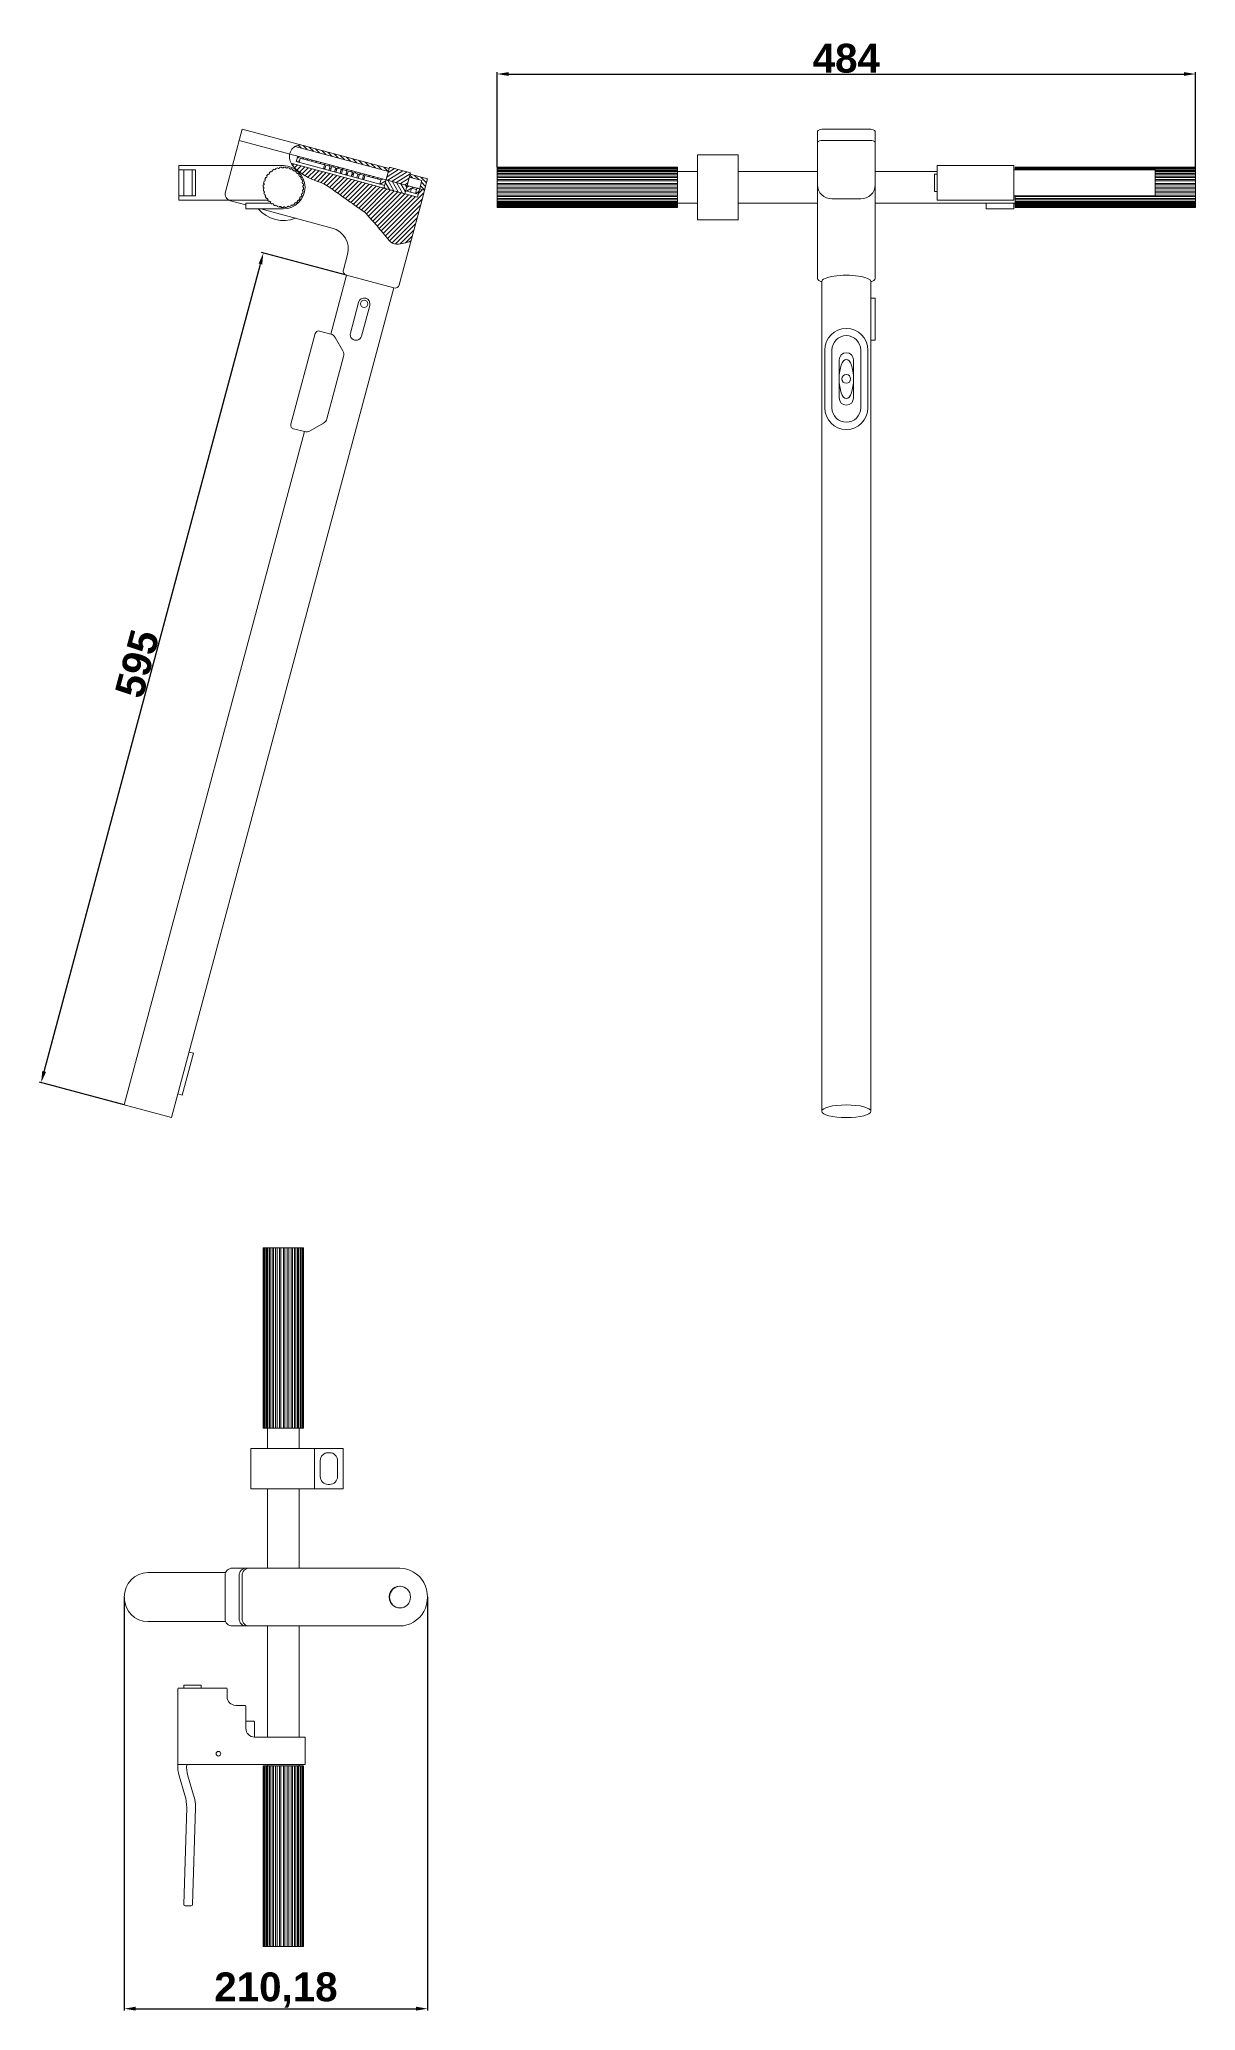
# Model space of a CAD drawing. Header units: millimetres. Extents: x 938 to 3558, y 1019 to 2384.
# Drawn here: x 938 to 1739, y 1019 to 2384 of the extents above.
import ezdxf

# ---------------------------------------------------------------- set-up
doc = ezdxf.new("R2010")
doc.units = ezdxf.units.MM
doc.layers.add('01_Contornos', color=7, linetype='Continuous', lineweight=20)
doc.layers.add('04_Cotas', color=3, linetype='Continuous', lineweight=18)
doc.styles.add('EstiloCota', font='arialbd.ttf', dxfattribs={"height": 20})
doc.dimstyles.new('CotasUNE', dxfattribs={"dimtxt": 10, "dimasz": 8, "dimexe": 1.25, "dimexo": 0, "dimtad": 1, "dimtxsty": 'EstiloCota', "dimcen": 2.5, "dimclrd": 256, "dimclrt": 256, "dimadec": 0, "dimazin": 0, "dimtfac": 1, "dimtmove": 0, "dimatfit": 3, "dimfxl": 1, "dimarcsym": 0})

# ---------------------------------------------------------------- blocks, each defined once
blk = doc.blocks.new('*D427')
at = {"layer": '04_Cotas', "lineweight": -2, "transparency": 16777216}
blk.add_line((941, 1669.1), (1090.9, 2228.4), dxfattribs=at)
at = {"layer": '04_Cotas', "color": 0, "lineweight": -2, "transparency": 16777216}
for p, q in [((1150.5, 2220.7), (1091.7, 2236.5)), ((996.5, 1646), (937.7, 1661.7))]:
    blk.add_line(p, q, dxfattribs=at)
at = {"layer": '04_Cotas', "transparency": 16777216}
for points in [[(1089.6, 2228.8), (1092.1, 2228.1), (1092.9, 2236.1)], [(939.7, 1669.5), (942.3, 1668.8), (938.9, 1661.4)]]:
    blk.add_solid(points, dxfattribs=at)
at = {"layer": '04_Cotas', "transparency": 16777216, "insert": (1005.5, 1951.6), "char_height": 20, "attachment_point": 5, "rotation": 75, "style": 'EstiloCota'}
blk.add_mtext('595', dxfattribs=at)
blk = doc.blocks.new('*D428')
at = {"layer": '04_Cotas', "color": 0, "lineweight": -2, "transparency": 16777216}
for p, q in [((996.5, 1305.1), (996.5, 1018.7)), ((1206.7, 1305.1), (1206.7, 1018.7))]:
    blk.add_line(p, q, dxfattribs=at)
at = {"layer": '04_Cotas', "lineweight": -2, "transparency": 16777216}
blk.add_line((1004.5, 1019.9), (1198.7, 1019.9), dxfattribs=at)
at = {"layer": '04_Cotas', "transparency": 16777216}
for points in [[(1004.5, 1021.3), (1004.5, 1018.6), (996.5, 1019.9)], [(1198.7, 1021.3), (1198.7, 1018.6), (1206.7, 1019.9)]]:
    blk.add_solid(points, dxfattribs=at)
at = {"layer": '04_Cotas', "transparency": 16777216, "insert": (1101.6, 1032.8), "char_height": 20, "attachment_point": 5, "style": 'EstiloCota'}
blk.add_mtext('210,18', dxfattribs=at)
blk = doc.blocks.new('*D429')
at = {"layer": '04_Cotas', "color": 0, "lineweight": -2, "transparency": 16777216}
for p, q in [((1254.8, 2295.6), (1254.8, 2361.3)), ((1738.8, 2295.6), (1738.8, 2361.3))]:
    blk.add_line(p, q, dxfattribs=at)
at = {"layer": '04_Cotas', "lineweight": -2, "transparency": 16777216}
blk.add_line((1262.8, 2360.1), (1730.8, 2360.1), dxfattribs=at)
at = {"layer": '04_Cotas', "transparency": 16777216}
for points in [[(1262.8, 2361.4), (1262.8, 2358.8), (1254.8, 2360.1)], [(1730.8, 2361.4), (1730.8, 2358.8), (1738.8, 2360.1)]]:
    blk.add_solid(points, dxfattribs=at)
at = {"layer": '04_Cotas', "transparency": 16777216, "insert": (1496.8, 2370.9), "char_height": 20, "attachment_point": 5, "style": 'EstiloCota'}
blk.add_mtext('484', dxfattribs=at)

msp = doc.modelspace()

# ---------------------------------------------------------------- hatches: boundary and pattern name
at = {"layer": '01_Contornos'}
h = msp.add_hatch(dxfattribs=at)
h.set_pattern_fill('ANSI31', color=256, scale=0.7, angle=90)
h.set_pattern_definition([(135, (0, -145.8448), (-1.5715448, -1.5715448), [])])
h.paths.add_polyline_path([(1194.585, 2290.689), (1194.068, 2288.757), (1206.142, 2285.522), (1206.66, 2287.453)])
h.paths.add_polyline_path([(1118.76, 2311.006, 0.11125401), (1115.009, 2309.94), (1179.579, 2292.639), (1180.097, 2294.571)])
h.paths.add_polyline_path([(1206.142, 2285.522), (1202.761, 2286.427), (1201.208, 2280.632), (1204.589, 2279.726)])
h = msp.add_hatch(dxfattribs=at)
h.set_pattern_fill('ANSI31', color=256, scale=0.7)
h.set_pattern_definition([(45, (0, -145.8448), (-1.5715448, 1.5715448), [])])
h.paths.add_polyline_path([(1175.724, 2249.981, 0.00660088), (1180.171, 2244.677, 0.21473396), (1185.238, 2242.31, 0.11474587), (1195.142, 2244.47), (1203.295, 2274.896), (1204.589, 2279.726), (1201.208, 2280.632), (1199.655, 2274.836), (1112.196, 2298.271, 0.07990815), (1115.927, 2293.819, 0.06135525), (1123.847, 2288.502, 0.04013591), (1132.524, 2284.951, -0.07480811), (1137.054, 2282.72, -0.00159101), (1142.663, 2278.799, -0.00099631), (1151.588, 2272.492, -0.00103302), (1163.978, 2263.659, -0.00103249), (1171.641, 2254.84, -0.00719929)])
h = msp.add_hatch(dxfattribs=at)
h.set_pattern_fill('LINE', color=256, scale=0.7, angle=30)
h.set_pattern_definition([(30, (1057.523, 2275.6506), (-1.11125, 1.92474), [])])
h.paths.add_polyline_path([(1118.363, 2301.795), (1135.266, 2297.266), (1134.49, 2294.368), (1135.456, 2294.109), (1136.232, 2297.007), (1139.13, 2296.23), (1138.354, 2293.333), (1139.32, 2293.074), (1140.096, 2295.972), (1142.994, 2295.195), (1142.217, 2292.297), (1143.183, 2292.039), (1143.96, 2294.936), (1146.858, 2294.16), (1146.081, 2291.262), (1147.047, 2291.003), (1147.824, 2293.901), (1150.721, 2293.125), (1149.945, 2290.227), (1150.911, 2289.968), (1151.687, 2292.866), (1154.585, 2292.089), (1153.809, 2289.192), (1154.774, 2288.933), (1155.551, 2291.83), (1158.449, 2291.054), (1157.672, 2288.156), (1158.638, 2287.897), (1159.415, 2290.795), (1162.312, 2290.019), (1161.536, 2287.121), (1162.502, 2286.862), (1163.278, 2289.76), (1174.386, 2286.783), (1173.61, 2283.886), (1176.991, 2282.98), (1178.026, 2286.844), (1116.69, 2303.279), (1115.654, 2299.415), (1117.586, 2298.897)])
h.paths.add_polyline_path([(1195.637, 2281.089), (1199.018, 2280.184), (1198.241, 2277.286), (1200.173, 2276.768), (1201.208, 2280.632), (1192.515, 2282.961), (1191.48, 2279.098), (1194.86, 2278.192)])
h = msp.add_hatch(dxfattribs=at)
h.set_pattern_fill('ANSI31', color=256, scale=0.7, angle=347)
h.set_pattern_definition([(32, (0, -145.8448), (-1.1777456, 1.8847869), [])])
h.paths.add_polyline_path([(1194.844, 2291.655), (1180.355, 2295.537), (1180.097, 2294.571), (1178.026, 2286.844), (1192.515, 2282.961), (1194.585, 2290.689)])
h = msp.add_hatch(dxfattribs=at)
h.set_pattern_fill('ANSI31', color=256, scale=0.7, angle=75)
h.set_pattern_definition([(120, (979.026, 2232.9485), (-1.924741, -1.11125), [])])
h.paths.add_polyline_path([(1185.27, 2284.902), (1178.026, 2286.844), (1176.473, 2281.048), (1183.718, 2279.107)])
h.paths.add_polyline_path([(1192.515, 2282.961), (1185.27, 2284.902), (1183.718, 2279.107), (1190.962, 2277.166)])

# ---------------------------------------------------------------- linework, layer by layer
for p, q in [((1078.191, 2321.876), (1066.545, 2278.41)), ((1078.191, 2321.876), (1180.097, 2294.571)), ((1481.81, 2321.876), (1511.81, 2321.876)), ((1204.589, 2279.726), (1076.121, 2314.149)), ((1115.009, 2309.94), (1179.579, 2292.639)), ((1476.81, 2320.582), (1476.81, 2218.831)), ((1481.81, 2314.149), (1511.81, 2314.149)), ((1516.81, 2320.582), (1516.81, 2218.831)), ((1106.744, 2296.615), (1034.244, 2296.615)), ((1034.244, 2296.615), (1034.244, 2272.615)), ((1100.64, 2293.656), (1100.449, 2294.119)), ((1101.578, 2294.087), (1101.386, 2294.549)), ((1103.107, 2294.615), (1103.009, 2295.107)), ((1104.11, 2294.855), (1104.013, 2295.346)), ((1105.713, 2295.075), (1105.713, 2295.577)), ((1106.744, 2295.115), (1106.744, 2295.615)), ((1108.359, 2295.018), (1108.457, 2295.509)), ((1109.378, 2294.855), (1109.475, 2295.346)), ((1110.943, 2294.445), (1111.135, 2294.908)), ((1111.91, 2294.087), (1112.101, 2294.549)), ((1112.189, 2298.273), (1199.655, 2274.836)), ((1116.69, 2303.279), (1115.654, 2299.415)), ((1115.654, 2299.415), (1176.991, 2282.98)), ((1117.586, 2298.897), (1118.363, 2301.795)), ((1118.363, 2301.795), (1135.266, 2297.266)), ((1134.49, 2294.368), (1135.266, 2297.266)), ((1135.456, 2294.109), (1136.232, 2297.007)), ((1136.232, 2297.007), (1139.13, 2296.23)), ((1138.354, 2293.333), (1139.13, 2296.23)), ((1139.32, 2293.074), (1140.096, 2295.972)), ((1140.096, 2295.972), (1142.994, 2295.195)), ((1142.217, 2292.297), (1142.994, 2295.195)), ((1143.183, 2292.039), (1143.96, 2294.936)), ((1143.96, 2294.936), (1146.858, 2294.16)), ((1146.081, 2291.262), (1146.858, 2294.16)), ((1176.473, 2281.048), (1180.355, 2295.537)), ((1178.026, 2286.844), (1180.097, 2294.571)), ((1180.097, 2294.571), (1180.355, 2295.537)), ((1180.097, 2294.571), (1180.097, 2294.571)), ((1194.844, 2291.655), (1180.355, 2295.537)), ((1254.81, 2267.615), (1254.81, 2295.615)), ((1254.81, 2295.615), (1379.81, 2295.615)), ((1254.81, 2295.346), (1379.81, 2295.346)), ((1254.81, 2295.107), (1379.81, 2295.107)), ((1254.81, 2294.549), (1379.81, 2294.549)), ((1254.81, 2294.119), (1379.81, 2294.119)), ((1379.81, 2295.615), (1379.81, 2267.615)), ((1421.81, 2304.115), (1393.81, 2304.115)), ((1393.81, 2259.115), (1393.81, 2304.115)), ((1421.81, 2304.115), (1421.81, 2259.115)), ((1559.811, 2272.615), (1559.811, 2296.615)), ((1612.811, 2296.615), (1559.811, 2296.615)), ((1612.811, 2272.615), (1612.811, 2296.615)), ((1738.81, 2295.615), (1613.81, 2295.615)), ((1613.81, 2295.615), (1613.81, 2293.615)), ((1738.81, 2295.346), (1613.81, 2295.346)), ((1738.81, 2295.107), (1613.81, 2295.107)), ((1738.81, 2294.549), (1613.81, 2294.549)), ((1738.81, 2294.119), (1613.81, 2294.119)), ((1738.81, 2267.615), (1738.81, 2295.615)), ((1034.244, 2293.615), (1045.844, 2293.615)), ((1037.76, 2275.615), (1037.76, 2293.615)), ((1043.56, 2275.615), (1043.56, 2293.615)), ((1045.844, 2275.615), (1045.844, 2293.615)), ((1093.244, 2281.615), (1092.744, 2281.615)), ((1093.283, 2280.584), (1092.782, 2280.584)), ((1093.341, 2283.23), (1092.849, 2283.328)), ((1093.503, 2284.248), (1093.013, 2284.346)), ((1093.913, 2285.814), (1093.45, 2286.005)), ((1094.271, 2286.781), (1093.809, 2286.972)), ((1094.979, 2288.236), (1094.562, 2288.514)), ((1095.519, 2289.115), (1095.103, 2289.393)), ((1096.497, 2290.404), (1096.142, 2290.758)), ((1097.198, 2291.161), (1096.844, 2291.514)), ((1098.409, 2292.234), (1098.13, 2292.651)), ((1099.244, 2292.839), (1098.966, 2293.255)), ((1113.365, 2293.379), (1113.644, 2293.796)), ((1114.244, 2292.839), (1114.522, 2293.255)), ((1115.533, 2291.861), (1115.888, 2292.216)), ((1116.29, 2291.161), (1116.643, 2291.514)), ((1117.363, 2289.95), (1117.78, 2290.228)), ((1117.969, 2289.115), (1118.384, 2289.393)), ((1118.785, 2287.718), (1119.249, 2287.91)), ((1119.216, 2286.781), (1119.678, 2286.972)), ((1119.745, 2285.251), (1120.236, 2285.349)), ((1119.984, 2284.248), (1120.475, 2284.346)), ((1120.204, 2282.645), (1120.706, 2282.645)), ((1120.244, 2281.615), (1120.744, 2281.615)), ((1147.047, 2291.003), (1147.824, 2293.901)), ((1147.824, 2293.901), (1150.721, 2293.125)), ((1149.945, 2290.227), (1150.721, 2293.125)), ((1150.911, 2289.968), (1151.687, 2292.866)), ((1151.687, 2292.866), (1154.585, 2292.089)), ((1153.809, 2289.192), (1154.585, 2292.089)), ((1154.774, 2288.933), (1155.551, 2291.83)), ((1155.551, 2291.83), (1158.449, 2291.054)), ((1157.672, 2288.156), (1158.449, 2291.054)), ((1158.638, 2287.897), (1159.415, 2290.795)), ((1159.415, 2290.795), (1162.312, 2290.019)), ((1161.536, 2287.121), (1162.312, 2290.019)), ((1162.502, 2286.862), (1163.278, 2289.76)), ((1163.278, 2289.76), (1174.386, 2286.783)), ((1173.61, 2283.886), (1174.386, 2286.783)), ((1190.962, 2277.166), (1176.473, 2281.048)), ((1178.026, 2286.844), (1192.515, 2282.961)), ((1190.962, 2277.166), (1194.844, 2291.655)), ((1192.515, 2282.961), (1194.585, 2290.689)), ((1194.068, 2288.757), (1202.761, 2286.427)), ((1194.585, 2290.689), (1194.844, 2291.655)), ((1194.585, 2290.689), (1206.66, 2287.453)), ((1194.86, 2278.192), (1195.637, 2281.089)), ((1195.637, 2281.089), (1199.018, 2280.184)), ((1199.655, 2274.836), (1202.761, 2286.427)), ((1204.589, 2279.726), (1199.759, 2281.02)), ((1200.173, 2276.768), (1201.208, 2280.632)), ((1206.66, 2287.453), (1204.589, 2279.726)), ((1254.81, 2293.255), (1379.81, 2293.255)), ((1254.81, 2292.651), (1379.81, 2292.651)), ((1393.81, 2292.615), (1254.81, 2292.615)), ((1254.81, 2291.514), (1379.81, 2291.514)), ((1254.81, 2290.758), (1379.81, 2290.758)), ((1254.81, 2289.393), (1379.81, 2289.393)), ((1254.81, 2288.514), (1379.81, 2288.514)), ((1254.81, 2286.972), (1379.81, 2286.972)), ((1254.81, 2286.005), (1379.81, 2286.005)), ((1254.81, 2284.346), (1379.81, 2284.346)), ((1254.81, 2283.328), (1379.81, 2283.328)), ((1254.81, 2281.615), (1379.81, 2281.615)), ((1254.81, 2280.584), (1379.81, 2280.584)), ((1476.81, 2292.615), (1421.81, 2292.615)), ((1516.81, 2292.615), (1559.811, 2292.615)), ((1557.811, 2290.615), (1559.811, 2290.615)), ((1557.811, 2278.615), (1557.811, 2290.615)), ((1612.811, 2293.615), (1710.751, 2293.615)), ((1710.751, 2275.615), (1710.751, 2293.615)), ((1738.81, 2293.255), (1710.751, 2293.255)), ((1738.81, 2292.651), (1710.751, 2292.651)), ((1710.751, 2292.615), (1738.81, 2292.615)), ((1738.81, 2291.514), (1710.751, 2291.514)), ((1738.81, 2290.758), (1710.751, 2290.758)), ((1738.81, 2289.393), (1710.751, 2289.393)), ((1738.81, 2288.514), (1710.751, 2288.514)), ((1738.81, 2286.972), (1710.751, 2286.972)), ((1738.81, 2286.005), (1710.751, 2286.005)), ((1738.81, 2284.346), (1710.751, 2284.346)), ((1738.81, 2283.328), (1710.751, 2283.328)), ((1738.81, 2281.615), (1710.751, 2281.615)), ((1738.81, 2280.584), (1710.751, 2280.584)), ((1045.844, 2275.615), (1034.244, 2275.615)), ((1096.02, 2272.615), (1034.244, 2272.615)), ((1080.744, 2269.429), (1070.08, 2272.286)), ((1098.084, 2270.615), (1080.744, 2270.615)), ((1080.744, 2266.615), (1080.744, 2270.615)), ((1093.503, 2278.981), (1093.013, 2278.883)), ((1093.743, 2277.978), (1093.251, 2277.88)), ((1094.271, 2276.448), (1093.809, 2276.257)), ((1094.702, 2275.511), (1094.239, 2275.319)), ((1095.519, 2274.114), (1095.103, 2273.837)), ((1096.124, 2273.279), (1095.707, 2273.001)), ((1097.198, 2272.069), (1096.844, 2271.715)), ((1097.955, 2271.368), (1097.6, 2271.013)), ((1099.244, 2270.39), (1098.966, 2269.974)), ((1100.122, 2269.85), (1099.844, 2269.433)), ((1101.578, 2269.142), (1101.386, 2268.68)), ((1102.545, 2268.784), (1102.353, 2268.321)), ((1104.11, 2268.374), (1104.013, 2267.884)), ((1105.129, 2268.212), (1105.031, 2267.72)), ((1106.744, 2268.115), (1106.744, 2267.615)), ((1107.774, 2268.154), (1107.774, 2267.653)), ((1109.378, 2268.374), (1109.475, 2267.884)), ((1110.381, 2268.614), (1110.479, 2268.122)), ((1111.91, 2269.142), (1112.101, 2268.68)), ((1112.847, 2269.573), (1113.039, 2269.11)), ((1114.244, 2270.39), (1114.522, 2269.974)), ((1115.079, 2270.995), (1115.358, 2270.578)), ((1116.29, 2272.069), (1116.643, 2271.715)), ((1116.991, 2272.825), (1117.345, 2272.471)), ((1117.969, 2274.114), (1118.384, 2273.837)), ((1118.509, 2274.993), (1118.925, 2274.715)), ((1119.216, 2276.448), (1119.678, 2276.257)), ((1119.574, 2277.416), (1120.037, 2277.224)), ((1119.984, 2278.981), (1120.475, 2278.883)), ((1120.147, 2279.999), (1120.639, 2279.902)), ((1186.989, 2214.043), (1203.295, 2274.896)), ((1191.48, 2279.098), (1200.173, 2276.768)), ((1199.018, 2280.184), (1198.241, 2277.286)), ((1203.295, 2274.896), (1204.589, 2279.726)), ((1254.81, 2278.883), (1379.81, 2278.883)), ((1254.81, 2277.88), (1379.81, 2277.88)), ((1254.81, 2276.257), (1379.81, 2276.257)), ((1254.81, 2275.319), (1379.81, 2275.319)), ((1254.81, 2273.837), (1379.81, 2273.837)), ((1254.81, 2273.001), (1379.81, 2273.001)), ((1254.81, 2271.715), (1379.81, 2271.715)), ((1254.81, 2271.013), (1379.81, 2271.013)), ((1393.81, 2270.615), (1254.81, 2270.615)), ((1254.81, 2269.974), (1379.81, 2269.974)), ((1254.81, 2269.433), (1379.81, 2269.433)), ((1254.81, 2268.68), (1379.81, 2268.68)), ((1254.81, 2268.321), (1379.81, 2268.321)), ((1254.81, 2267.884), (1379.81, 2267.884)), ((1254.81, 2267.72), (1379.81, 2267.72)), ((1379.81, 2267.615), (1254.81, 2267.615)), ((1476.81, 2270.615), (1421.81, 2270.615)), ((1486.81, 2273.58), (1506.81, 2273.58)), ((1516.81, 2270.615), (1738.81, 2270.615)), ((1557.811, 2278.615), (1559.811, 2278.615)), ((1559.811, 2272.615), (1612.811, 2272.615)), ((1593.811, 2266.615), (1593.811, 2270.615)), ((1612.811, 2275.615), (1710.751, 2275.615)), ((1612.811, 2266.615), (1612.811, 2270.615)), ((1613.81, 2275.615), (1613.81, 2267.615)), ((1738.81, 2275.319), (1613.81, 2275.319)), ((1738.81, 2273.837), (1613.81, 2273.837)), ((1738.81, 2273.001), (1613.81, 2273.001)), ((1738.81, 2271.715), (1613.81, 2271.715)), ((1738.81, 2271.013), (1613.81, 2271.013)), ((1738.81, 2269.974), (1613.81, 2269.974)), ((1738.81, 2269.433), (1613.81, 2269.433)), ((1738.81, 2268.68), (1613.81, 2268.68)), ((1738.81, 2268.321), (1613.81, 2268.321)), ((1738.81, 2267.884), (1613.81, 2267.884)), ((1738.81, 2267.72), (1613.81, 2267.72)), ((1738.81, 2267.615), (1613.81, 2267.615)), ((1738.81, 2278.883), (1710.751, 2278.883)), ((1738.81, 2277.88), (1710.751, 2277.88)), ((1738.81, 2276.257), (1710.751, 2276.257)), ((1106.744, 2266.615), (1080.744, 2266.615)), ((1140.593, 2253.392), (1091.246, 2266.615)), ((1421.81, 2259.115), (1393.81, 2259.115)), ((1593.811, 2266.615), (1612.811, 2266.615)), ((1148.352, 2224.396), (1151.199, 2235.021)), ((1150.474, 2220.722), (1139.554, 2179.97)), ((1150.474, 2220.722), (1183.315, 2211.922)), ((1479.81, 1641.596), (1479.81, 2216.322)), ((1513.81, 1641.596), (1513.81, 2216.322)), ((1183.315, 2211.922), (1029.318, 1637.196)), ((1153.196, 2180.652), (1158.89, 2201.902)), ((1166.617, 2199.832), (1160.923, 2178.581)), ((1513.81, 2204.731), (1516.81, 2204.731)), ((1516.81, 2204.731), (1516.81, 2175.753)), ((1112.01, 2117.469), (1128.834, 2180.254)), ((1131.895, 2182.022), (1139.554, 2179.97)), ((1142.59, 2177.64), (1148.019, 2168.237)), ((1516.81, 2175.753), (1513.81, 2175.753)), ((1148.519, 2164.443), (1136.964, 2121.319)), ((1481.81, 2168.862), (1481.81, 2128.862)), ((1486.81, 2168.862), (1486.81, 2128.862)), ((1491.81, 2162.042), (1491.81, 2135.681)), ((1501.81, 2135.681), (1501.81, 2162.042)), ((1506.81, 2128.862), (1506.81, 2168.862)), ((1511.81, 2128.862), (1511.81, 2168.862)), ((1125.231, 2112.854), (1134.634, 2118.283)), ((996.476, 1645.996), (1121.437, 2112.355)), ((1113.778, 2114.407), (1121.437, 2112.355)), ((1044.38, 1681.818), (1036.615, 1652.84)), ((1041.482, 1682.594), (1044.38, 1681.818)), ((1036.615, 1652.84), (1033.718, 1653.617)), ((996.476, 1645.996), (1029.318, 1637.196)), ((1120.744, 1547.062), (1092.744, 1547.062)), ((1092.744, 1547.062), (1092.744, 1422.062)), ((1093.013, 1547.062), (1093.013, 1422.062)), ((1093.251, 1547.062), (1093.251, 1422.062)), ((1093.809, 1547.062), (1093.809, 1422.062)), ((1094.239, 1547.062), (1094.239, 1422.062)), ((1095.103, 1547.062), (1095.103, 1422.062)), ((1095.707, 1547.062), (1095.707, 1422.062)), ((1096.844, 1547.062), (1096.844, 1422.062)), ((1097.6, 1547.062), (1097.6, 1422.062)), ((1098.966, 1547.062), (1098.966, 1422.062)), ((1099.844, 1547.062), (1099.844, 1422.062)), ((1101.386, 1547.062), (1101.386, 1422.062)), ((1102.353, 1547.062), (1102.353, 1422.062)), ((1104.013, 1547.062), (1104.013, 1422.062)), ((1105.031, 1547.062), (1105.031, 1422.062)), ((1106.744, 1547.062), (1106.744, 1422.062)), ((1107.774, 1547.062), (1107.774, 1422.062)), ((1109.475, 1547.062), (1109.475, 1422.062)), ((1110.479, 1547.062), (1110.479, 1422.062)), ((1112.101, 1547.062), (1112.101, 1422.062)), ((1113.039, 1547.062), (1113.039, 1422.062)), ((1114.522, 1547.062), (1114.522, 1422.062)), ((1115.358, 1547.062), (1115.358, 1422.062)), ((1116.643, 1547.062), (1116.643, 1422.062)), ((1117.345, 1547.062), (1117.345, 1422.062)), ((1118.384, 1547.062), (1118.384, 1422.062)), ((1118.925, 1547.062), (1118.925, 1422.062)), ((1119.678, 1547.062), (1119.678, 1422.062)), ((1120.037, 1547.062), (1120.037, 1422.062)), ((1120.475, 1547.062), (1120.475, 1422.062)), ((1120.639, 1547.062), (1120.639, 1422.062)), ((1120.744, 1422.062), (1120.744, 1547.062)), ((1120.744, 1547.062), (1120.744, 1422.062)), ((1092.744, 1422.062), (1120.744, 1422.062)), ((1095.744, 1408.062), (1095.744, 1422.062)), ((1117.744, 1408.062), (1117.744, 1422.062)), ((1148.273, 1408.062), (1084.255, 1408.062)), ((1084.255, 1408.062), (1084.255, 1380.062)), ((1128.273, 1408.062), (1128.273, 1380.062)), ((1148.273, 1380.062), (1148.273, 1408.062)), ((1132.273, 1388.562), (1132.273, 1399.562)), ((1137.773, 1405.062), (1138.773, 1405.062)), ((1144.273, 1399.562), (1144.273, 1388.562)), ((1084.255, 1380.062), (1148.273, 1380.062)), ((1095.744, 1380.062), (1095.744, 1325.062)), ((1117.744, 1380.062), (1117.744, 1325.062)), ((1137.773, 1383.062), (1138.773, 1383.062)), ((1187.341, 1325.062), (1071.204, 1325.062)), ((1066.777, 1322.062), (1012.897, 1322.062)), ((1066.374, 1290.062), (1066.374, 1320.062)), ((1076.121, 1320.062), (1076.121, 1290.062)), ((1078.191, 1320.062), (1078.191, 1290.062)), ((1066.777, 1288.062), (1012.897, 1288.062)), ((1187.341, 1285.062), (1071.204, 1285.062)), ((1095.744, 1285.062), (1095.744, 1208.062)), ((1117.744, 1285.062), (1117.744, 1208.062)), ((1037.744, 1244.062), (1049.744, 1244.062)), ((1037.744, 1244.062), (1037.744, 1242.062)), ((1049.744, 1244.062), (1049.744, 1242.062)), ((1033.744, 1189.062), (1033.744, 1241.562)), ((1067.244, 1242.062), (1034.244, 1242.062)), ((1067.744, 1241.562), (1067.744, 1236.062)), ((1073.744, 1230.062), (1080.244, 1230.062)), ((1080.744, 1229.562), (1080.744, 1214.062)), ((1086.244, 1219.062), (1080.744, 1219.062)), ((1086.744, 1208.062), (1086.744, 1218.562)), ((1086.744, 1208.062), (1121.744, 1208.062)), ((1121.744, 1208.062), (1121.744, 1189.062)), ((1121.744, 1189.062), (1033.744, 1189.062)), ((1033.744, 1189.062), (1036.744, 1189.062)), ((1092.744, 1063.062), (1092.744, 1188.062)), ((1092.744, 1188.062), (1120.744, 1188.062)), ((1093.013, 1063.062), (1093.013, 1188.062)), ((1093.251, 1063.062), (1093.251, 1188.062)), ((1093.809, 1063.062), (1093.809, 1188.062)), ((1094.239, 1063.062), (1094.239, 1188.062)), ((1095.103, 1063.062), (1095.103, 1188.062)), ((1095.707, 1063.062), (1095.707, 1188.062)), ((1095.744, 1189.062), (1095.744, 1188.062)), ((1096.844, 1063.062), (1096.844, 1188.062)), ((1097.6, 1063.062), (1097.6, 1188.062)), ((1098.966, 1063.062), (1098.966, 1188.062)), ((1099.844, 1063.062), (1099.844, 1188.062)), ((1101.386, 1063.062), (1101.386, 1188.062)), ((1102.353, 1063.062), (1102.353, 1188.062)), ((1104.013, 1063.062), (1104.013, 1188.062)), ((1105.031, 1063.062), (1105.031, 1188.062)), ((1106.744, 1063.062), (1106.744, 1188.062)), ((1107.774, 1063.062), (1107.774, 1188.062)), ((1109.475, 1063.062), (1109.475, 1188.062)), ((1110.479, 1063.062), (1110.479, 1188.062)), ((1112.101, 1063.062), (1112.101, 1188.062)), ((1113.039, 1063.062), (1113.039, 1188.062)), ((1114.522, 1063.062), (1114.522, 1188.062)), ((1115.358, 1063.062), (1115.358, 1188.062)), ((1116.643, 1063.062), (1116.643, 1188.062)), ((1117.345, 1063.062), (1117.345, 1188.062)), ((1117.744, 1189.062), (1117.744, 1188.062)), ((1118.384, 1063.062), (1118.384, 1188.062)), ((1118.925, 1063.062), (1118.925, 1188.062)), ((1119.678, 1063.062), (1119.678, 1188.062)), ((1120.037, 1063.062), (1120.037, 1188.062)), ((1120.475, 1063.062), (1120.475, 1188.062)), ((1120.639, 1063.062), (1120.639, 1188.062)), ((1120.744, 1188.062), (1120.744, 1063.062)), ((1120.744, 1063.062), (1120.744, 1188.062)), ((1034.493, 1181.296), (1038.536, 1167.868)), ((1040.527, 1181.296), (1044.57, 1167.868)), ((1039.809, 1159.219), (1037.76, 1092.122)), ((1045.844, 1159.149), (1043.872, 1092.061)), ((1042.874, 1091.12), (1038.76, 1091.122)), ((1120.744, 1063.062), (1092.744, 1063.062))]:
    msp.add_line(p, q, dxfattribs=at)
msp.add_lwpolyline([(1118.76, 2311.006, 0.11987826), (1114.747, 2309.792, 0.13671369), (1112.185, 2307.132, 0.11351235), (1110.959, 2302.682, 0.1360203), (1111.833, 2298.908, 0.08999775), (1115.927, 2293.819, 0.06135525), (1123.847, 2288.502, 0.04013591), (1132.524, 2284.951, -0.07480811), (1137.054, 2282.72, -0.00159101), (1142.663, 2278.799, -0.00099631), (1151.588, 2272.492, -0.00098692), (1163.426, 2264.054, -0.02045234), (1163.979, 2263.623, -0.03764784), (1164.195, 2263.41, -0.0010033), (1171.641, 2254.84, -0.00719929), (1175.724, 2249.981, 0.00660088), (1180.171, 2244.677, 0.21473396), (1185.238, 2242.31, 0.11474587), (1195.142, 2244.47)], format="xyb", dxfattribs=at)
for centre, radius in [((1162.753, 2200.867), 2.5), ((1496.81, 2148.862), 3), ((1061.744, 1196.562), 1.6)]:
    msp.add_circle(centre, radius, dxfattribs=at)
for centre, radius, start, end in [((1106.744, 2281.615), 14, 116.721914, 123.75), ((1106.744, 2281.615), 13.5, 112.5, 116.878581), ((1106.744, 2281.615), 14, 105.471914, 112.5), ((1106.744, 2281.615), 13.5, 101.25, 105.628581), ((1106.744, 2281.615), 14, 94.221914, 101.25), ((1106.744, 2281.615), 13.5, 90, 94.378581), ((1106.744, 2281.615), 15, 270, 90), ((1106.744, 2281.615), 14, 82.971914, 90), ((1106.744, 2281.615), 13.5, 78.75, 83.128581), ((1106.744, 2281.615), 14, 71.721914, 78.75), ((1106.744, 2281.615), 13.5, 67.5, 71.878581), ((1106.744, 2281.615), 14, 60.471914, 67.5), ((1106.744, 2281.615), 14, 172.971914, 180), ((1106.744, 2281.615), 14, 184.221914, 191.25), ((1106.744, 2281.615), 14, 161.721914, 168.75), ((1106.744, 2281.615), 13.5, 180, 184.378581), ((1106.744, 2281.615), 13.5, 168.75, 173.128581), ((1106.744, 2281.615), 14, 150.471914, 157.5), ((1106.744, 2281.615), 13.5, 157.5, 161.878581), ((1106.744, 2281.615), 13.5, 146.25, 150.628581), ((1106.744, 2281.615), 14, 139.221914, 146.25), ((1106.744, 2281.615), 13.5, 135, 139.378581), ((1106.744, 2281.615), 14, 127.971914, 135), ((1106.744, 2281.615), 13.5, 123.75, 128.128581), ((1106.744, 2281.615), 13.5, 56.25, 60.628581), ((1106.744, 2281.615), 14, 49.221914, 56.25), ((1106.744, 2281.615), 13.5, 45, 49.378581), ((1106.744, 2281.615), 14, 37.971914, 45), ((1106.744, 2281.615), 13.5, 33.75, 38.128581), ((1106.744, 2281.615), 14, 26.721914, 33.75), ((1106.744, 2281.615), 13.5, 22.5, 26.878581), ((1106.744, 2281.615), 14, 15.471914, 22.5), ((1106.744, 2281.615), 13.5, 11.25, 15.628581), ((1106.744, 2281.615), 13.5, 0, 4.378581), ((1106.744, 2281.615), 14, 4.221914, 11.25), ((1106.744, 2281.615), 14, 352.971914, 0), ((1071.374, 2277.116), 5, 165, 255), ((1106.744, 2281.615), 14, 195.471914, 202.5), ((1106.744, 2281.615), 13.5, 191.25, 195.628581), ((1106.744, 2281.615), 14, 206.721914, 213.75), ((1106.744, 2281.615), 13.5, 202.5, 206.878581), ((1106.744, 2281.615), 13.5, 213.75, 218.128581), ((1106.744, 2281.615), 14, 217.971914, 225), ((1106.744, 2281.615), 13.5, 225, 229.378581), ((1106.744, 2281.615), 14, 229.221914, 236.25), ((1106.744, 2281.615), 13.5, 236.25, 240.628581), ((1106.744, 2281.615), 14, 240.471914, 247.5), ((1106.744, 2281.615), 13.5, 247.5, 251.878581), ((1106.744, 2281.615), 14, 251.721914, 258.75), ((1106.744, 2281.615), 13.5, 258.75, 263.128581), ((1106.744, 2281.615), 14, 262.971914, 270), ((1106.744, 2281.615), 13.5, 270, 274.378581), ((1106.744, 2281.615), 14, 274.221914, 281.25), ((1106.744, 2281.615), 13.5, 281.25, 285.628581), ((1106.744, 2281.615), 14, 285.471914, 292.5), ((1106.744, 2281.615), 13.5, 292.5, 296.878581), ((1106.744, 2281.615), 14, 296.721914, 303.75), ((1106.744, 2281.615), 13.5, 303.75, 308.128581), ((1106.744, 2281.615), 14, 307.971914, 315), ((1106.744, 2281.615), 13.5, 315, 319.378581), ((1106.744, 2281.615), 14, 319.221914, 326.25), ((1106.744, 2281.615), 13.5, 326.25, 330.628581), ((1106.744, 2281.615), 14, 330.471914, 337.5), ((1106.744, 2281.615), 13.5, 337.5, 341.878581), ((1106.744, 2281.615), 13.5, 348.75, 353.128581), ((1106.744, 2281.615), 14, 341.721914, 348.75), ((1106.744, 2281.615), 23, 220.705707, 291.452682), ((1136.71, 2238.903), 15, 345, 75), ((1151.25, 2223.619), 3, 165, 255), ((1184.092, 2214.82), 3, 255, 345), ((1162.753, 2200.867), 4, 345, 165), ((1131.248, 2179.607), 2.5, 75, 165), ((1138.26, 2175.14), 5, 30, 75), ((1157.059, 2179.616), 4, 165, 345), ((1496.81, 2168.862), 15, 0, 180), ((1496.81, 2168.862), 10, 0, 180), ((1143.689, 2165.737), 5, 345, 30), ((1496.81, 2162.042), 5, 0, 180), ((1496.81, 2135.681), 5, 180, 0), ((1114.425, 2116.822), 2.5, 165, 255), ((1132.134, 2122.614), 5, 300, 345), ((1496.81, 2128.862), 15, 180, 0), ((1496.81, 2128.862), 10, 180, 0), ((1122.731, 2117.185), 5, 255, 300), ((1137.773, 1399.562), 5.5, 90, 180), ((1138.773, 1399.562), 5.5, 0, 90), ((1145.734, 1305.062), 80, 110.364135, 110.479564), ((1137.773, 1388.562), 5.5, 180, 270), ((1138.773, 1388.562), 5.5, 270, 0), ((1034.244, 1241.562), 0.5, 90, 180), ((1067.244, 1241.562), 0.5, 0, 90), ((1073.744, 1236.062), 6, 180, 270), ((1080.244, 1229.562), 0.5, 0, 90), ((1086.244, 1218.562), 0.5, 0, 90), ((1086.744, 1214.062), 6, 180, 270), ((1053.644, 1187.062), 20, 174.26083, 196.756035), ((1059.678, 1187.062), 20, 174.26083, 196.756035), ((1009.809, 1159.219), 30, 359.867098, 16.756035), ((1015.844, 1159.219), 30, 359.867098, 16.756035), ((1038.76, 1092.122), 1, 180, 270), ((1042.874, 1092.12), 1, 269.936178, 356.633502)]:
    msp.add_arc(centre, radius, start, end, dxfattribs=at)
at = {"layer": '01_Contornos', "extrusion": (0, 0, -1)}
for centre, major_axis, ratio, start_param, end_param in [((1481.81, 2320.582), (5, 0), 0.25881905, 3.14159265, 4.71238898), ((1481.81, 2312.855), (5, 0), 0.25881905, 3.14159265, 4.71238898), ((1479.81, 2218.831), (-3, 0), 0.84077192, 4.71238898, 6.28318531), ((1071.204, 1290.062), (0, 5), 0.96592583, 3.14159265, 4.71238898), ((1080.951, 1290.062), (0, 5), 0.96592583, 3.14159265, 4.71238898), ((1083.021, 1290.062), (0, 5), 0.96592583, 3.14159265, 4.71238898)]:
    msp.add_ellipse(centre, major_axis=major_axis, ratio=ratio, start_param=start_param, end_param=end_param, dxfattribs=at)
at = {"layer": '01_Contornos'}
for centre, major_axis, ratio, start_param, end_param in [((1511.81, 2320.582), (-5, 0), 0.25881905, 3.14159265, 4.71238898), ((1511.81, 2312.855), (-5, 0), 0.25881905, 3.14159265, 4.71238898), ((1486.81, 2283.239), (-10, 0), 0.96592583, 0, 1.57079633), ((1506.81, 2283.239), (10, 0), 0.96592583, 4.71238898, 6.28318531), ((1496.81, 2216.322), (-17, 0), 0.25881905, 3.14159265, 6.28318531), ((1513.81, 2218.831), (3, 0), 0.84077192, 4.71238898, 6.28318531), ((1071.204, 1320.062), (0, -5), 0.96592583, 3.14159265, 4.71238898), ((1080.951, 1320.062), (0, -5), 0.96592583, 3.14159265, 4.71238898), ((1083.021, 1320.062), (0, -5), 0.96592583, 3.14159265, 4.71238898), ((1187.341, 1305.062), (0, 20), 0.96592583, 3.14159265, 6.28318531), ((1012.897, 1305.062), (0, 17), 0.96592583, 0, 3.14159265), ((1187.341, 1305.062), (0, 7.5), 0.96592583, 6.26532108, 9.44264219)]:
    msp.add_ellipse(centre, major_axis=major_axis, ratio=ratio, start_param=start_param, end_param=end_param, dxfattribs=at)
for centre, major_axis, ratio in [((1496.81, 2148.862), (0, 13.606), 0.36749039), ((1496.81, 1641.596), (-17, 0), 0.25881905), ((1187.6, 1305.062), (0, -7.5), 0.96592583)]:
    msp.add_ellipse(centre, major_axis=major_axis, ratio=ratio, dxfattribs=at)

# ---------------------------------------------------------------- dimensions: what is measured, and where the dimension line sits
at = {"layer": '04_Cotas'}
dim = msp.add_linear_dim(base=(1738.81, 2360.092), p1=(1254.81, 2295.615), p2=(1738.81, 2295.615), dimstyle='CotasUNE', dxfattribs=at)
dim.commit()
dim.dimension.update_dxf_attribs({"geometry": '*D429', "text_midpoint": (1496.81, 2360.092), "dimtype": 160})
dim = msp.add_aligned_dim(p1=(996.476, 1645.996), p2=(1150.474, 2220.722), distance=59.579, dimstyle='CotasUNE', dxfattribs=at)
dim.commit()
dim.dimension.update_dxf_attribs({"geometry": '*D427', "text_midpoint": (1005.453, 1951.585)})
dim = msp.add_linear_dim(base=(1206.66, 1019.95), p1=(996.476, 1305.062), p2=(1206.66, 1305.062), dimstyle='CotasUNE', dxfattribs=at)
dim.commit()
dim.dimension.update_dxf_attribs({"geometry": '*D428', "text_midpoint": (1101.568, 1032.846)})

doc.saveas('drawing.dxf')
